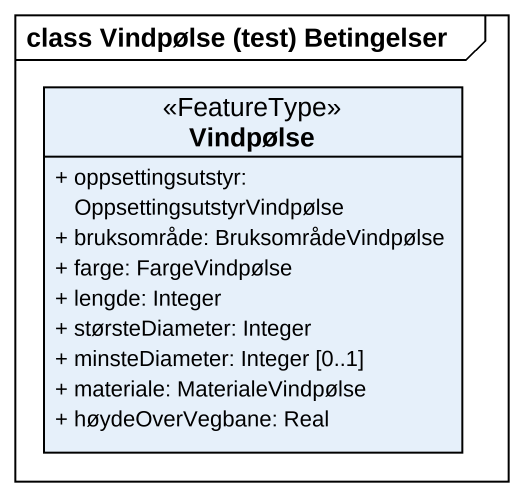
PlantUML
@startuml
mainframe class Vindpølse (test) Betingelser
hide circle
hide empty members
skinparam classAttributeIconSize 0
class Vindpølse <<FeatureType>> {
  + oppsettingsutstyr: OppsettingsutstyrVindpølse
  + bruksområde: BruksområdeVindpølse
  + farge: FargeVindpølse
  + lengde: Integer
  + størsteDiameter: Integer
  + minsteDiameter: Integer [0..1]
  + materiale: MaterialeVindpølse
  + høydeOverVegbane: Real
}
@enduml
